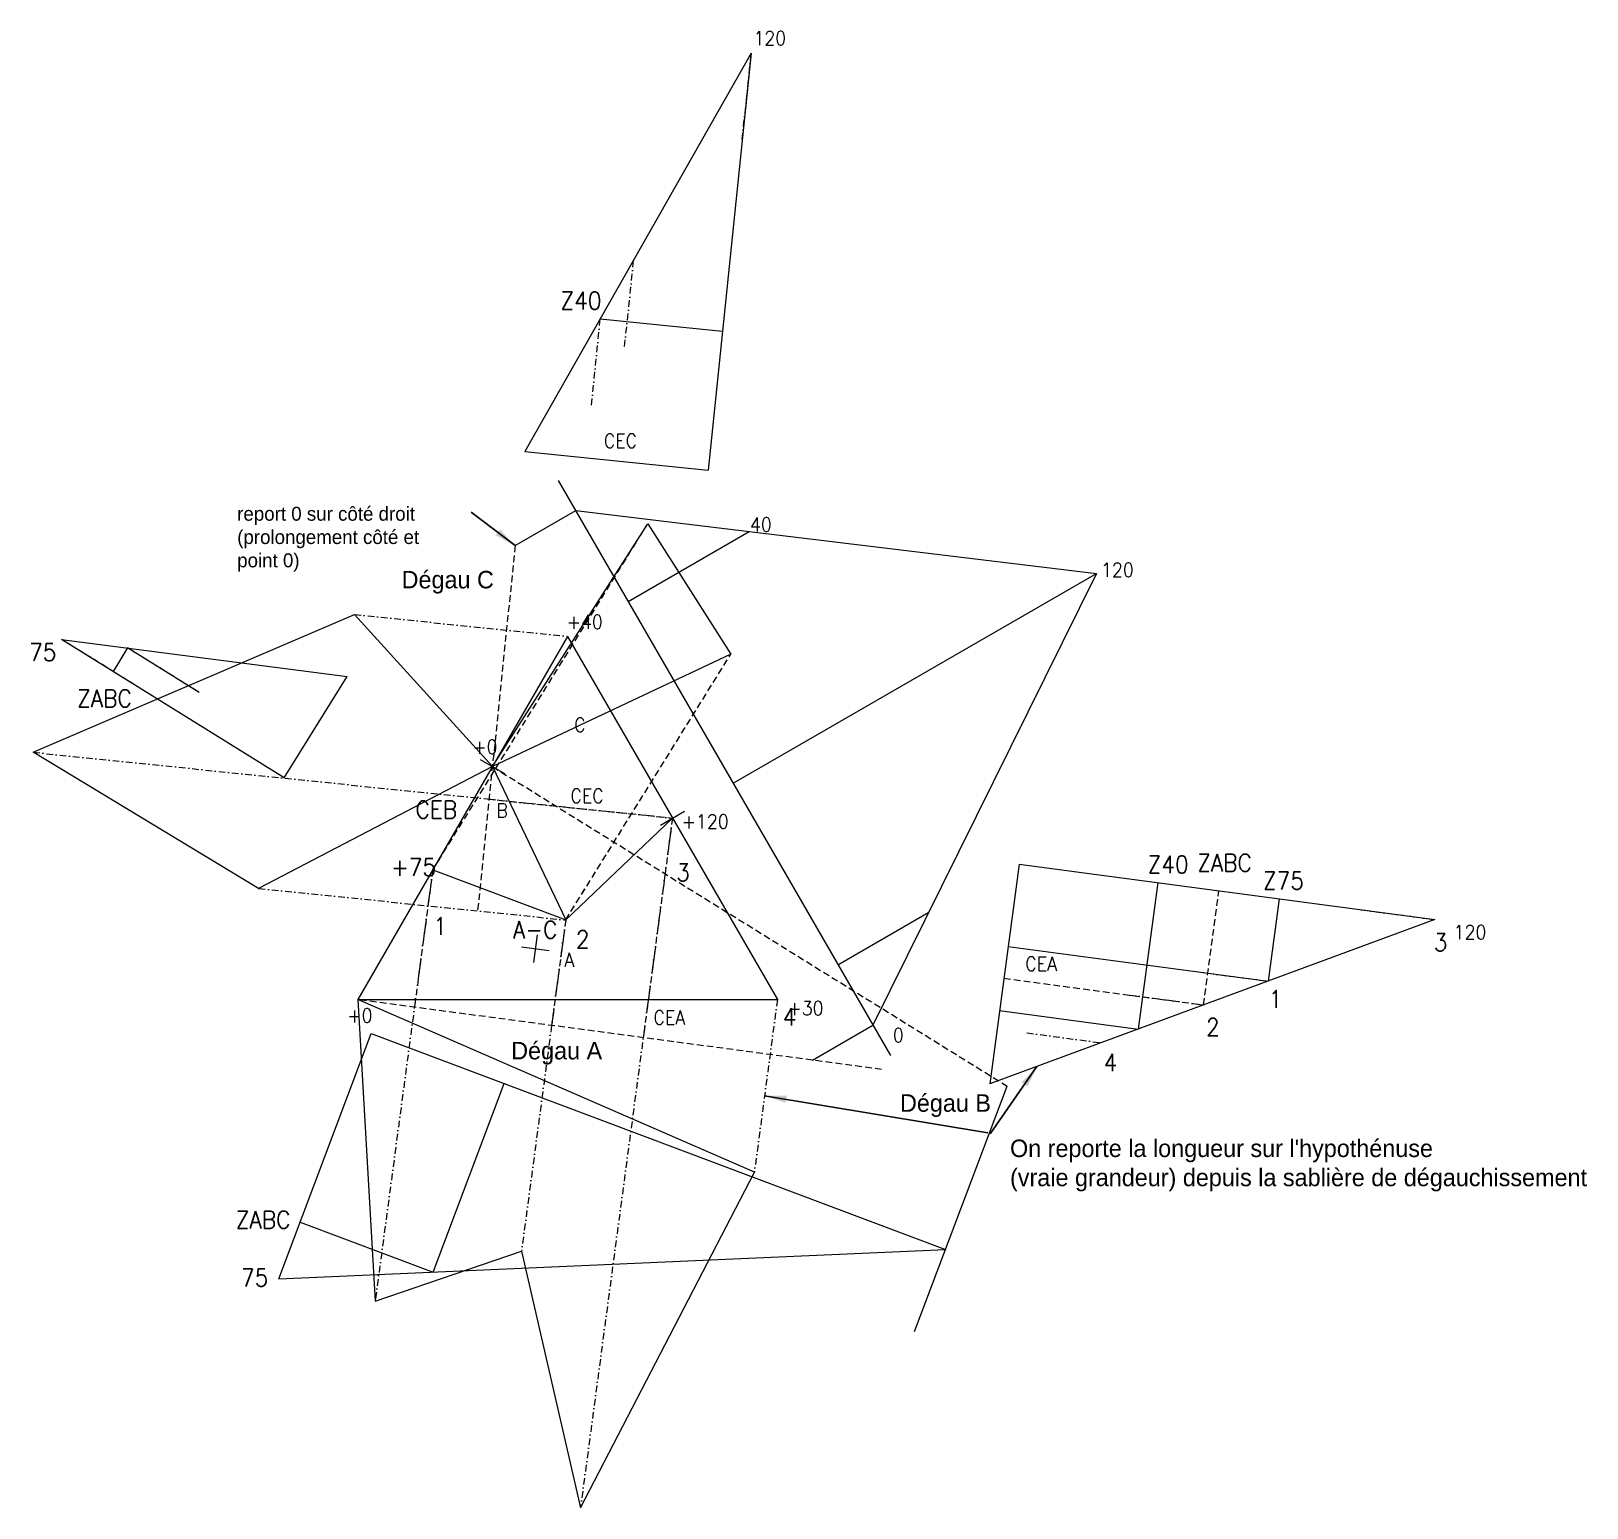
# Model space of a CAD drawing. Header units: millimetres. Extents: x -93 to 352, y -145 to 277.
import ezdxf

# ---------------------------------------------------------------- set-up
doc = ezdxf.new("R2010")
doc.units = ezdxf.units.MM
doc.linetypes.add('DASHDOTTINY', pattern=[3.81, 1.905, -0.9025, 0.1, -0.9025])
doc.linetypes.add('DASHEDTINY', pattern=[2.8575, 1.905, -0.9525])
doc.layers.get('0').update_dxf_attribs({"lineweight": 0, "true_color": 0xffffff})
for name, color, linetype, lineweight, true_color in [('0_données', 7, 'Continuous', 0, 0xffffff), ('1_constr_sablieres_degau', 7, 'Continuous', 0, 0xffffff), ('2_sablière_dégau_AC', 4, 'DASHEDTINY', 0, 0x00ffff), ('3_chevrons_emprunt', 7, 'DASHEDTINY', 0, 0xffffff), ('4_elevations_AC', 7, 'Continuous', 0, 0xffffff), ('5_raccord_AC', 7, 'Continuous', 0, 0xffffff), ('6_pignon_AB', 7, 'Continuous', 0, 0xffffff), ('7_raccord_AB', 7, 'Continuous', 0, 0xffffff), ('80_constr_sablière_dégau_B', 7, 'Continuous', 0, 0xffffff), ('81_sablière_dégau_B', 7, 'Continuous', 0, 0xffffff), ('9_elevation_B', 7, 'Continuous', 0, 0xffffff), ('herse_A', 2, 'DASHDOTTINY', 0, 0xffff00), ('herse_B', 6, 'DASHEDTINY', 0, 0xff00ff), ('herse_C', 3, 'DASHDOTTINY', 0, 0x00ff00)]:
    doc.layers.add(name, color=color, linetype=linetype, lineweight=lineweight, true_color=true_color)
doc.styles.get("Standard").update_dxf_attribs({"font": ''})
doc.styles.add('textstyle0', font='')
doc.styles.add('textstyle1', font='')
doc.styles.add('textstyle10', font='')
doc.styles.add('textstyle11', font='')
doc.styles.add('textstyle12', font='')
doc.styles.add('textstyle13', font='')
doc.styles.add('textstyle14', font='')
doc.styles.add('textstyle15', font='txt')
doc.styles.add('textstyle16', font='txt')
doc.styles.add('textstyle17', font='')
doc.styles.add('textstyle18', font='')
doc.styles.add('textstyle19', font='')
doc.styles.add('textstyle2', font='')
doc.styles.add('textstyle20', font='')
doc.styles.add('textstyle21', font='')
doc.styles.add('textstyle22', font='')
doc.styles.add('textstyle23', font='')
doc.styles.add('textstyle24', font='')
doc.styles.add('textstyle25', font='')
doc.styles.add('textstyle26', font='')
doc.styles.add('textstyle27', font='')
doc.styles.add('textstyle28', font='')
doc.styles.add('textstyle29', font='')
doc.styles.add('textstyle3', font='')
doc.styles.add('textstyle30', font='txt')
doc.styles.add('textstyle31', font='txt')
doc.styles.add('textstyle32', font='')
doc.styles.add('textstyle33', font='')
doc.styles.add('textstyle34', font='')
doc.styles.add('textstyle35', font='')
doc.styles.add('textstyle36', font='')
doc.styles.add('textstyle37', font='')
doc.styles.add('textstyle38', font='')
doc.styles.add('textstyle39', font='')
doc.styles.add('textstyle4', font='')
doc.styles.add('textstyle40', font='txt')
doc.styles.add('textstyle5', font='')
doc.styles.add('textstyle6', font='')
doc.styles.add('textstyle7', font='')
doc.styles.add('textstyle8', font='')
doc.styles.add('textstyle9', font='')
doc.styles.get('Standard').set_extended_font_data('txt')
doc.styles.get('textstyle0').set_extended_font_data('standard')
doc.styles.get('textstyle1').set_extended_font_data('standard')
doc.styles.get('textstyle10').set_extended_font_data('standard')
doc.styles.get('textstyle11').set_extended_font_data('standard')
doc.styles.get('textstyle12').set_extended_font_data('standard')
doc.styles.get('textstyle13').set_extended_font_data('standard')
doc.styles.get('textstyle14').set_extended_font_data('standard')
doc.styles.get('textstyle17').set_extended_font_data('standard')
doc.styles.get('textstyle18').set_extended_font_data('standard')
doc.styles.get('textstyle19').set_extended_font_data('standard')
doc.styles.get('textstyle2').set_extended_font_data('standard')
doc.styles.get('textstyle20').set_extended_font_data('standard')
doc.styles.get('textstyle21').set_extended_font_data('standard')
doc.styles.get('textstyle22').set_extended_font_data('standard')
doc.styles.get('textstyle23').set_extended_font_data('standard')
doc.styles.get('textstyle24').set_extended_font_data('standard')
doc.styles.get('textstyle25').set_extended_font_data('standard')
doc.styles.get('textstyle26').set_extended_font_data('standard')
doc.styles.get('textstyle27').set_extended_font_data('standard')
doc.styles.get('textstyle28').set_extended_font_data('standard')
doc.styles.get('textstyle29').set_extended_font_data('standard')
doc.styles.get('textstyle3').set_extended_font_data('standard')
doc.styles.get('textstyle32').set_extended_font_data('standard')
doc.styles.get('textstyle33').set_extended_font_data('standard')
doc.styles.get('textstyle34').set_extended_font_data('standard')
doc.styles.get('textstyle35').set_extended_font_data('standard')
doc.styles.get('textstyle36').set_extended_font_data('standard')
doc.styles.get('textstyle37').set_extended_font_data('standard')
doc.styles.get('textstyle38').set_extended_font_data('standard')
doc.styles.get('textstyle39').set_extended_font_data('standard')
doc.styles.get('textstyle4').set_extended_font_data('standard')
doc.styles.get('textstyle5').set_extended_font_data('standard')
doc.styles.get('textstyle6').set_extended_font_data('standard')
doc.styles.get('textstyle7').set_extended_font_data('standard')
doc.styles.get('textstyle8').set_extended_font_data('standard')
doc.styles.get('textstyle9').set_extended_font_data('standard')
doc.dimstyles.get("Standard").update_dxf_attribs({"dimtxt": 2.5, "dimasz": 2.5, "dimexe": 1.25, "dimexo": 0.625, "dimtad": 1, "dimtxsty": 'Standard', "dimcen": 2.5, "dimadec": 0, "dimazin": 0, "dimtfac": 1, "dimtmove": 0, "dimatfit": 3, "dimfxl": 1, "dimarcsym": 0})

msp = doc.modelspace()

# ---------------------------------------------------------------- linework, layer by layer
for p, q in [((60, 103.92), (0, 0)), ((60, 103.92), (120, 0)), ((35.04, 68.68), (41.96, 64.68)), ((86.54, 49.96), (93.46, 53.96)), ((0, 0), (120, 0))]:
    msp.add_line(p, q)
at = {"layer": '1_constr_sablieres_degau', "color": 1, "true_color": 0xff0000}
msp.add_line((57.32, 148.56), (152.32, -15.98), dxfattribs=at)
at = {"layer": '1_constr_sablieres_degau'}
for p, q in [((45, 129.9), (62.32, 139.9)), ((62.32, 139.9), (211.24, 121.96)), ((77.32, 113.92), (111.96, 133.92)), ((107.32, 61.96), (211.24, 121.96)), ((211.24, 121.96), (147.32, -7.32)), ((137.32, 10), (163.3, 25)), ((130, -17.32), (147.32, -7.32))]:
    msp.add_line(p, q, dxfattribs=at)
at = {"layer": '2_sablière_dégau_AC'}
for p, q in [((45, 129.9), (34.25, 25.39)), ((149.82, -19.96), (0, 0))]:
    msp.add_line(p, q, dxfattribs=at)
at = {"layer": '3_chevrons_emprunt'}
for p, q in [((37.54, 57.36), (90, 51.96)), ((90, 51.96), (81.63, -10.88))]:
    msp.add_line(p, q, dxfattribs=at)
at = {"layer": '4_elevations_AC'}
for p, q in [((112.5, 270.81), (47.77, 156.83)), ((112.5, 270.81), (100.23, 151.44)), ((189.12, 38.75), (308.07, 22.91)), ((308.07, 22.91), (180.75, -24.08))]:
    msp.add_line(p, q, dxfattribs=at)
at = {"layer": '4_elevations_AC', "color": 1, "true_color": 0xff0000}
for p, q in [((47.77, 156.83), (100.23, 151.44)), ((189.12, 38.75), (180.75, -24.08))]:
    msp.add_line(p, q, dxfattribs=at)
at = {"layer": '5_raccord_AC'}
for p, q in [((69.35, 194.82), (104.32, 191.23)), ((90, 51.96), (59.45, 22.8)), ((228.77, 33.47), (223.19, -8.42)), ((51.33, 18.51), (50.27, 10.58)), ((46.84, 15.08), (54.77, 14.02)), ((183.54, -3.14), (223.19, -8.42))]:
    msp.add_line(p, q, dxfattribs=at)
at = {"layer": '6_pignon_AB', "linetype": 'DASHEDTINY'}
msp.add_line((21.43, 37.12), (16.2, -2.16), dxfattribs=at)
at = {"layer": '6_pignon_AB'}
for p in [(263.47, 28.85), (185.98, 15.19)]:
    msp.add_line(p, (260.33, 5.29), dxfattribs=at)
at = {"layer": '7_raccord_AB'}
for p in [(38.5, 66.68), (21.43, 37.12)]:
    msp.add_line(p, (59.45, 22.8), dxfattribs=at)
at = {"layer": '80_constr_sablière_dégau_B', "linetype": 'DASHEDTINY'}
for p, q in [((241.91, -1.51), (246.26, 31.14)), ((59.45, 22.8), (55.43, -7.38)), ((184.77, 6.1), (241.91, -1.51))]:
    msp.add_line(p, q, dxfattribs=at)
at = {"layer": '80_constr_sablière_dégau_B', "linetype": 'Continuous'}
for p, q in [((-22.62, -79.87), (3.81, -9.68)), ((21.52, -77.94), (41.83, -23.99)), ((159.25, -94.92), (185.68, -24.73)), ((-16.5, -63.62), (21.52, -77.94)), ((-22.62, -79.87), (168.06, -71.52))]:
    msp.add_line(p, q, dxfattribs=at)
at = {"layer": '80_constr_sablière_dégau_B', "color": 1, "linetype": 'Continuous', "true_color": 0xff0000}
msp.add_line((3.81, -9.68), (168.06, -71.52), dxfattribs=at)
at = {"layer": '81_sablière_dégau_B', "color": 4, "linetype": 'DASHEDTINY', "true_color": 0x00ffff}
msp.add_line((38.5, 66.68), (185.68, -24.73), dxfattribs=at)
at = {"layer": '9_elevation_B', "linetype": 'Continuous'}
for p, q in [((-21.05, 63.5), (-84.76, 103.07)), ((-84.76, 103.07), (-3.04, 92.49)), ((-65.84, 100.62), (-70.01, 93.91)), ((-45.33, 87.88), (-65.84, 100.62))]:
    msp.add_line(p, q, dxfattribs=at)
at = {"layer": '9_elevation_B', "color": 1, "linetype": 'Continuous', "true_color": 0xff0000}
msp.add_line((-21.05, 63.5), (-3.04, 92.49), dxfattribs=at)
at = {"layer": '9_elevation_B', "linetype": 'DASHEDTINY'}
for p, q in [((21.43, 37.12), (39.43, 66.1)), ((59.45, 22.8), (73.29, 45.08))]:
    msp.add_line(p, q, dxfattribs=at)
at = {"layer": 'herse_A'}
for p, q in [((90, 51.96), (63.7, -145.41)), ((21.43, 37.12), (4.99, -86.23)), ((59.45, 22.8), (46.82, -72)), ((286.85, 25.73), (308.07, 22.91)), ((239.11, 8.11), (260.33, 5.29)), ((120, 0), (113.43, -49.34)), ((220.69, 1.32), (241.91, -1.51)), ((191.36, -9.51), (212.58, -12.34))]:
    msp.add_line(p, q, dxfattribs=at)
at = {"layer": 'herse_A', "linetype": 'Continuous'}
for p, q in [((0, 0), (4.99, -86.23)), ((113.43, -49.34), (0, 0)), ((63.7, -145.41), (113.43, -49.34)), ((4.99, -86.23), (46.82, -72)), ((46.82, -72), (63.7, -145.41))]:
    msp.add_line(p, q, dxfattribs=at)
at = {"layer": 'herse_B', "linetype": 'DASHEDTINY'}
for p, q in [((21.43, 37.12), (82.9, 136.09)), ((-64.25, 90.33), (-84.76, 103.07)), ((-45.33, 87.88), (-65.84, 100.62)), ((59.45, 22.8), (106.69, 98.87))]:
    msp.add_line(p, q, dxfattribs=at)
at = {"layer": 'herse_B', "linetype": 'Continuous'}
for p, q in [((38.5, 66.68), (82.9, 136.09)), ((82.9, 136.09), (106.69, 98.87)), ((106.69, 98.87), (38.5, 66.68))]:
    msp.add_line(p, q, dxfattribs=at)
at = {"layer": 'herse_C'}
for p, q in [((109.96, 246.08), (112.5, 270.81)), ((76.31, 186.84), (78.86, 211.57)), ((66.8, 170.1), (69.35, 194.82)), ((-0.95, 110.19), (60, 103.92)), ((-92.84, 70.76), (90, 51.96)), ((-28.36, 31.83), (59.45, 22.8))]:
    msp.add_line(p, q, dxfattribs=at)
at = {"layer": 'herse_C', "linetype": 'Continuous'}
for p, q in [((-92.84, 70.76), (-0.95, 110.19)), ((-0.95, 110.19), (38.5, 66.68)), ((-28.36, 31.83), (-92.84, 70.76)), ((38.5, 66.68), (-28.36, 31.83))]:
    msp.add_line(p, q, dxfattribs=at)

# ---------------------------------------------------------------- texts
at = {"layer": '0_données', "char_height": 4, "attachment_point": 1}
for s, insert, width, style in [('+40\\P', (59.77, 110.1), 8.4444, 'textstyle1'), ('C', (61.87, 80.64), 1.7778, 'textstyle10'), ('+0', (32.8, 74.37), 4.8889, 'textstyle0'), ('B', (39.63, 56.14), 2.2222, 'textstyle11'), ('+120', (92.63, 52.98), 10.2222, 'textstyle3'), ('A', (59.09, 13.38), 2.6667, 'textstyle5'), ('+0', (-2.96, -2.55), 4.8889, 'textstyle4'), ('+30', (122.9, -0.45), 8, 'textstyle2')]:
    msp.add_mtext(s, dxfattribs=dict(at, insert=insert, width=width, style=style))
at = {"layer": '1_constr_sablieres_degau', "char_height": 4, "attachment_point": 1}
for s, insert, width, style in [('report 0 sur côté droit\\P(prolongement côté et point 0)', (-34.49, 141.02), 64.4444, 'textstyle15'), ('40', (112.15, 137.95), 5.3333, 'textstyle13'), ('120', (212.55, 124.93), 7.1111, 'textstyle12'), ('0', (153.03, -8.18), 1.7778, 'textstyle14')]:
    msp.add_mtext(s, dxfattribs=dict(at, insert=insert, width=width, style=style))
at = {"layer": '2_sablière_dégau_AC', "linetype": 'Continuous', "char_height": 5, "attachment_point": 1}
for s, insert, width, style in [('Dégau C', (12.53, 122.66), 25.9722, 'textstyle40'), ('Dégau A', (43.87, -12.09), 27.0833, 'textstyle30')]:
    msp.add_mtext(s, dxfattribs=dict(at, insert=insert, width=width, style=style))
at = {"layer": '3_chevrons_emprunt', "linetype": 'Continuous', "char_height": 4, "attachment_point": 1}
for s, insert, width, style in [('CEC', (60.8, 60.29), 8, 'textstyle35'), ('CEA', (84.56, -3.07), 8.8889, 'textstyle36')]:
    msp.add_mtext(s, dxfattribs=dict(at, insert=insert, width=width, style=style))
at = {"layer": '4_elevations_AC', "char_height": 4, "attachment_point": 1}
for s, insert, width, style in [('120', (113.14, 277.09), 7.1111, 'textstyle8'), ('CEC', (70.35, 161.83), 8, 'textstyle6'), ('120', (313.39, 21.35), 7.1111, 'textstyle9'), ('CEA', (190.89, 12.22), 8.8889, 'textstyle7')]:
    msp.add_mtext(s, dxfattribs=dict(at, insert=insert, width=width, style=style))
at = {"layer": '5_raccord_AC', "char_height": 5, "width": 11.1111, "attachment_point": 1}
for s, insert, style in [('Z40', (57.98, 202.48), 'textstyle26'), ('Z40', (225.91, 41.16), 'textstyle25'), ('A-C', (44.39, 22.5), 'textstyle27')]:
    msp.add_mtext(s, dxfattribs=dict(at, insert=insert, style=style))
at = {"layer": '6_pignon_AB', "char_height": 5, "attachment_point": 1}
for s, insert, width, style in [('+75', (9.53, 40.4), 10, 'textstyle28'), ('Z75', (258.87, 36.55), 10.5556, 'textstyle29')]:
    msp.add_mtext(s, dxfattribs=dict(at, insert=insert, width=width, style=style))
at = {"layer": '80_constr_sablière_dégau_B', "linetype": 'DASHEDTINY', "insert": (240.09, 41.64), "char_height": 5, "width": 16.1111, "attachment_point": 1, "style": 'textstyle37'}
msp.add_mtext('ZABC', dxfattribs=at)
at = {"layer": '80_constr_sablière_dégau_B', "linetype": 'Continuous', "char_height": 5, "attachment_point": 1}
for s, insert, width, style in [('ZABC', (-34.88, -60.47), 16.1111, 'textstyle39'), ('75', (-33.39, -77.03), 6.1111, 'textstyle38')]:
    msp.add_mtext(s, dxfattribs=dict(at, insert=insert, width=width, style=style))
at = {"layer": '81_sablière_dégau_B', "color": 4, "linetype": 'Continuous', "true_color": 0x00ffff, "insert": (155.06, -27.07), "char_height": 5, "width": 26.5278, "attachment_point": 1, "style": 'textstyle31'}
msp.add_mtext('Dégau B', dxfattribs=at)
at = {"layer": '9_elevation_B', "linetype": 'Continuous', "char_height": 5, "attachment_point": 1}
for s, insert, width, style in [('75', (-94.01, 101.89), 6.1111, 'textstyle33'), ('ZABC', (-80.25, 88.68), 16.1111, 'textstyle34'), ('CEB', (16.53, 56.86), 10.5556, 'textstyle32')]:
    msp.add_mtext(s, dxfattribs=dict(at, insert=insert, width=width, style=style))
at = {"layer": 'herse_A', "linetype": 'Continuous', "char_height": 5, "attachment_point": 1}
for s, insert, width, style in [('3', (91.08, 38.9), 2.2222, 'textstyle23'), ('1', (21.61, 23.52), 1.1111, 'textstyle21'), ('2', (62.37, 19.76), 2.2222, 'textstyle22'), ('3', (307.72, 18.88), 2.2222, 'textstyle20'), ('1', (260.51, 2.66), 1.1111, 'textstyle19'), ('4', (121.54, -2.42), 2.7778, 'textstyle24'), ('2', (242.6, -5.33), 2.2222, 'textstyle18'), ('4', (213.3, -15.5), 2.7778, 'textstyle17'), ("On reporte la longueur sur l'hypothénuse\\P(vraie grandeur) depuis la sablière de dégauchissement", (186.53, -40.03), 189.7222, 'textstyle16')]:
    msp.add_mtext(s, dxfattribs=dict(at, insert=insert, width=width, style=style))

# ---------------------------------------------------------------- leaders
at = {"layer": '1_constr_sablieres_degau'}
msp.add_leader([(45, 129.9), (32.44, 139.49)], dimstyle='Standard', override={"dimscale": 2.5}, dxfattribs=at)
at = {"layer": 'herse_A', "linetype": 'Continuous'}
for points in [[(194.23, -19.11), (180.86, -38.39)], [(116.34, -27.48), (180.23, -38.08)]]:
    msp.add_leader(points, dimstyle='Standard', override={"dimscale": 2.5}, dxfattribs=at)

doc.saveas('drawing.dxf')
